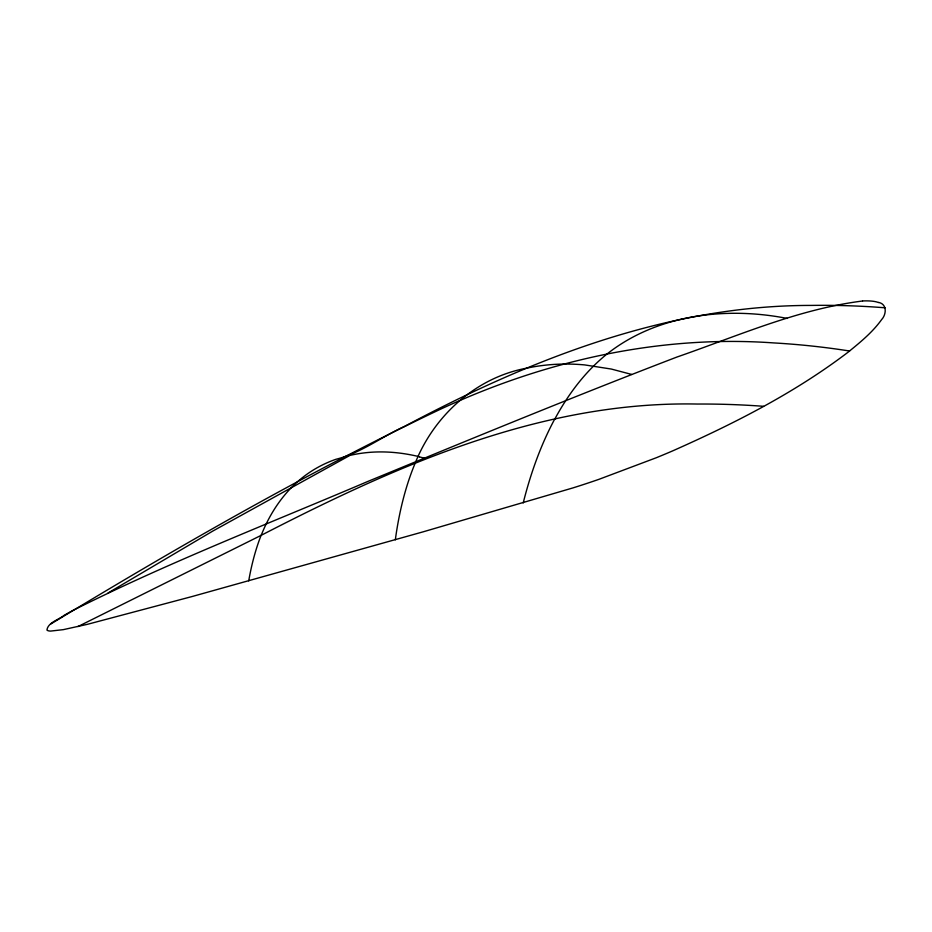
<?xml version="1.0" encoding="UTF-8"?>
<svg xmlns="http://www.w3.org/2000/svg" width="932" height="932" viewBox="0 0 932 932"><rect width="100%" height="100%" fill="white"/><g stroke="black" fill="none" stroke-linecap="round" stroke-linejoin="round"><path stroke-width="1.4" d="M77.997 626.549L261.193 535.317C270.455 511.854 285.25 490.092 305.766 475.087C314.946 468.365 325.128 463.064 335.858 459.313C360.731 453.127 381.468 436.945 404.593 426.355C529.993 359.531 667.091 305.265 811.294 305.416A821.931 771.591 48.8 0 1 885.062 307.793M862.508 301.013C798.107 309.133 737.76 335.963 676.877 357.061C573.355 396.729 470.858 439.042 368.35 481.227C269.709 523.283 169.449 562.019 73.523 610.122A101.075 11.965 -22.5 0 0 64.203 615.295C58.856 619.722 47.847 622.506 46.926 630.032A94.982 11.242 -22.5 0 0 50.654 631.081L63.294 629.648L87.363 624.335L192.365 596.457L423.303 531.788L572.924 487.914A177.709 21.04 -22.5 0 0 598.787 479.386L656.21 457.775A117.362 13.898 -22.5 0 0 672.31 451.041C733.729 423.78 794.367 393.071 848.004 352.249C860.108 342.417 872.457 332.375 881.614 319.606C886.472 314.457 887.252 304.065 878.643 302.434M50.887 623.939C176.87 547.538 304.88 473.759 437.982 410.395C542.296 361.371 657.934 334.681 773.502 342.906A858.395 751.169 55 0 1 849.576 351.003M108.03 592.997L212.88 531.019L350.269 455.224M261.193 535.317C396.636 465.499 541.69 400.842 697.416 404.045A1049.723 856.741 57.8 0 1 763.599 406.305M787.272 318.441C726.203 306.418 657.561 314.375 607.443 353.659A650.99 305.405 71.2 0 0 554.889 418.911M419.458 456.901L424.27 458.171M631.745 374.454L611.357 369.06L584.597 364.901A796.359 373.65 71.2 0 0 526.988 368.117C476.112 377.309 433.997 415.684 415.183 463.146A429.303 201.463 71.1 0 0 395.319 539.838M862.636 300.954A343.407 40.658 -22.5 0 1 878.433 302.527M248.716 580.881A341.182 160.071 71.1 0 1 261.135 535.248M350.304 455.329A582.104 273.134 71.2 0 1 419.423 456.727M523.202 502.989A646.785 303.459 71.1 0 1 554.843 418.841"/></g></svg>
